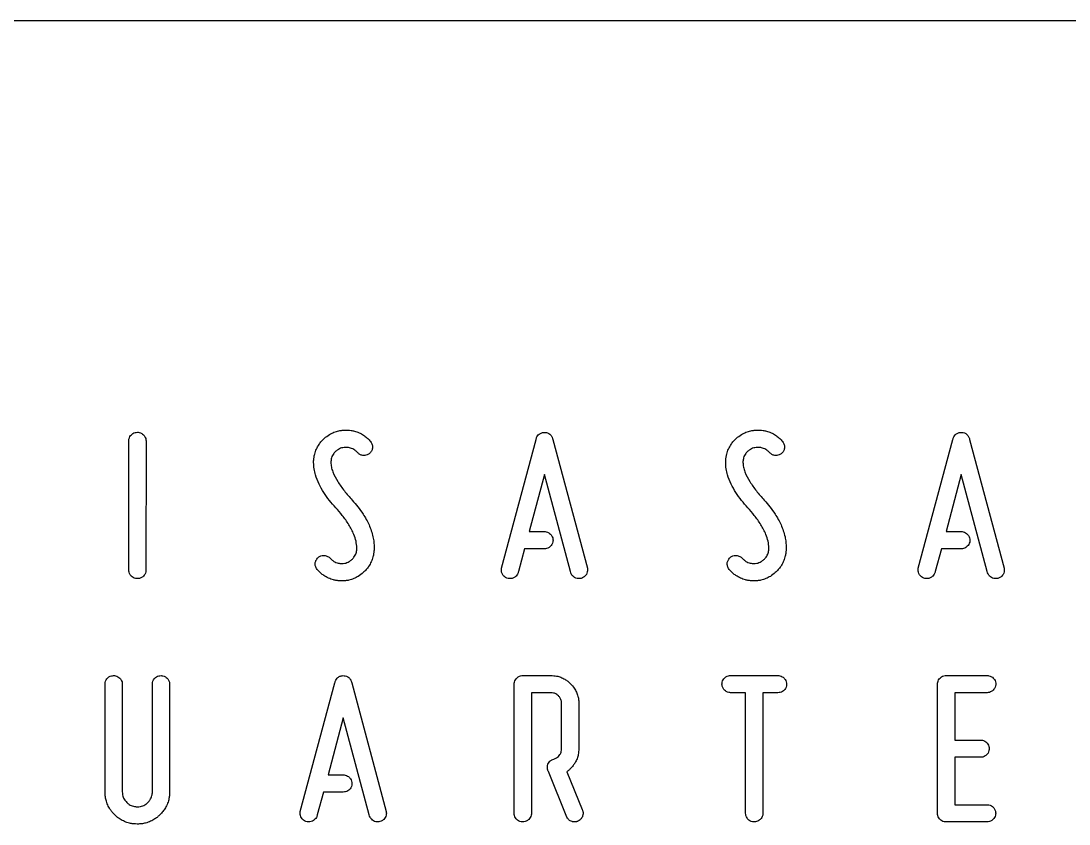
# Model space of a CAD drawing. Header units: millimetres. Extents: x 0 to 1221, y 0 to 920.
# Drawn here: x 305.3 to 610.7, y 686 to 920 of the extents above; entities that cross this region are included whole.
import ezdxf

# ---------------------------------------------------------------- set-up
doc = ezdxf.new("R2010")
doc.units = ezdxf.units.MM

msp = doc.modelspace()

# ---------------------------------------------------------------- linework, layer by layer
at = {"color": 7, "linetype": 'Continuous', "lineweight": 25}
for p, q in [((920, 920), (0, 920)), ((399.94, 800.78), (400.51, 800.78)), ((519.97, 800.78), (520.54, 800.78)), ((336.73, 760), (336.74, 797.64)), ((341.76, 797.64), (341.75, 760)), ((445.3, 760.54), (455.38, 798.02)), ((460.27, 798.02), (470.33, 760.53)), ((566.73, 760.54), (576.81, 798.02)), ((581.7, 798.02), (591.76, 760.53)), ((400.26, 795.73), (399.91, 795.73)), ((520.29, 795.73), (519.94, 795.73)), ((390.59, 791.31), (390.59, 791.84)), ((395.61, 791.59), (395.61, 791.34)), ((510.62, 791.31), (510.62, 791.84)), ((515.64, 791.59), (515.64, 791.34)), ((457.82, 787.79), (453.39, 771.2)), ((465.37, 759.53), (457.82, 787.79)), ((579.25, 787.79), (574.82, 771.2)), ((586.8, 759.53), (579.25, 787.79)), ((453.39, 771.2), (457.82, 771.2)), ((574.82, 771.2), (579.24, 771.2)), ((403.16, 766.05), (403.16, 766.43)), ((523.2, 766.05), (523.2, 766.43)), ((452.04, 766.18), (450.25, 759.53)), ((457.82, 766.18), (452.04, 766.18)), ((573.47, 766.18), (571.68, 759.53)), ((579.24, 766.18), (573.47, 766.18)), ((398.55, 761.88), (398.77, 761.88)), ((518.58, 761.88), (518.8, 761.88)), ((398.8, 756.83), (398.27, 756.83)), ((518.83, 756.83), (518.3, 756.83)), ((329.81, 695.39), (329.82, 726.72)), ((334.84, 726.72), (334.83, 695.39)), ((343.62, 695.38), (343.62, 726.72)), ((348.64, 726.72), (348.63, 695.38)), ((386.71, 689.65), (396.79, 727.13)), ((401.68, 727.13), (411.74, 689.64)), ((449.01, 689.11), (449.02, 726.75)), ((451.53, 729.26), (459.69, 729.26)), ((512.05, 729.26), (525.85, 729.26)), ((572.32, 689.11), (572.33, 726.75)), ((574.84, 729.26), (586.79, 729.26)), ((454.04, 724.24), (454.03, 689.11)), ((459.69, 724.24), (454.04, 724.24)), ((516.44, 724.24), (512.05, 724.24)), ((516.43, 689.11), (516.44, 724.24)), ((521.46, 724.24), (521.45, 689.11)), ((525.85, 724.24), (521.46, 724.24)), ((577.35, 724.24), (577.35, 710.44)), ((586.79, 724.24), (577.35, 724.24)), ((462.82, 707.93), (462.82, 721.1)), ((467.84, 721.1), (467.84, 707.93)), ((399.23, 716.9), (394.8, 700.31)), ((406.78, 688.64), (399.23, 716.9)), ((577.35, 710.44), (584.87, 710.44)), ((577.34, 705.42), (577.34, 691.62)), ((584.87, 705.42), (577.34, 705.42)), ((394.8, 700.31), (399.23, 700.31)), ((464.32, 688.01), (458.96, 701.28)), ((464.35, 701.22), (468.84, 690.17)), ((393.45, 695.29), (391.66, 688.64)), ((399.22, 695.29), (393.45, 695.29)), ((577.34, 691.62), (586.78, 691.62)), ((586.78, 686.6), (574.83, 686.6))]:
    msp.add_line(p, q, dxfattribs=at)
for points, knots in [([(337.48, 799.41), (337.61, 799.53), (337.94, 799.82), (338.55, 800.1), (339.04, 800.13), (339.25, 800.15)], [0, 0, 0, 0, 0.266236, 0.669736, 1, 1, 1, 1]), ([(339.25, 800.15), (339.43, 800.14), (339.86, 800.11), (340.5, 799.87), (340.86, 799.56), (341.02, 799.41)], [0, 0, 0, 0, 0.266277, 0.667604, 1, 1, 1, 1]), ([(393.73, 798.39), (394.2, 798.77), (395.05, 799.46), (396.49, 800.17), (397.76, 800.56), (398.93, 800.75), (399.6, 800.77), (399.94, 800.78)], [0, 0, 0, 0, 0.263859, 0.480405, 0.703288, 0.850802, 1, 1, 1, 1]), ([(400.51, 800.78), (400.83, 800.75), (401.49, 800.7), (402.61, 800.48), (403.85, 800.05), (405.08, 799.38), (406.14, 798.57), (406.71, 797.97), (407, 797.67)], [0, 0, 0, 0, 0.132294, 0.265878, 0.461745, 0.663318, 0.830218, 1, 1, 1, 1]), ([(456.04, 799.37), (456.17, 799.48), (456.52, 799.79), (457.15, 800.07), (457.63, 800.1), (457.83, 800.12)], [0, 0, 0, 0, 0.274923, 0.701365, 1, 1, 1, 1]), ([(457.83, 800.12), (458.01, 800.11), (458.46, 800.08), (459.11, 799.81), (459.48, 799.48), (459.64, 799.33)], [0, 0, 0, 0, 0.274774, 0.668489, 1, 1, 1, 1]), ([(513.76, 798.39), (514.23, 798.77), (515.08, 799.46), (516.52, 800.17), (517.8, 800.56), (518.96, 800.75), (519.64, 800.77), (519.97, 800.78)], [0, 0, 0, 0, 0.263859, 0.480405, 0.703288, 0.850802, 1, 1, 1, 1]), ([(520.54, 800.78), (520.86, 800.75), (521.52, 800.7), (522.64, 800.48), (523.88, 800.05), (525.11, 799.38), (526.17, 798.57), (526.74, 797.97), (527.03, 797.67)], [0, 0, 0, 0, 0.132294, 0.265878, 0.461745, 0.663318, 0.830218, 1, 1, 1, 1]), ([(577.46, 799.36), (577.6, 799.48), (577.95, 799.79), (578.57, 800.07), (579.05, 800.1), (579.25, 800.12)], [0, 0, 0, 0, 0.274923, 0.701364, 1, 1, 1, 1]), ([(579.25, 800.12), (579.44, 800.11), (579.89, 800.08), (580.54, 799.81), (580.9, 799.48), (581.07, 799.33)], [0, 0, 0, 0, 0.274774, 0.66849, 1, 1, 1, 1]), ([(336.74, 797.64), (336.75, 797.81), (336.78, 798.25), (337.02, 798.88), (337.34, 799.25), (337.48, 799.41)], [0, 0, 0, 0, 0.266277, 0.667603, 1, 1, 1, 1]), ([(341.02, 799.41), (341.14, 799.28), (341.44, 798.95), (341.71, 798.34), (341.75, 797.86), (341.76, 797.64)], [0, 0, 0, 0, 0.266235, 0.669736, 1, 1, 1, 1]), ([(390.59, 791.84), (390.62, 792.17), (390.68, 792.82), (390.92, 793.97), (391.37, 795.26), (392.07, 796.51), (392.87, 797.56), (393.44, 798.11), (393.73, 798.39)], [0, 0, 0, 0, 0.1319, 0.2649762, 0.4693943, 0.6797853, 0.8387216, 1, 1, 1, 1]), ([(407, 797.67), (407.12, 797.52), (407.44, 797.11), (407.71, 796.44), (407.74, 795.93), (407.75, 795.75)], [0, 0, 0, 0, 0.276899, 0.746846, 1, 1, 1, 1]), ([(455.38, 798.02), (455.41, 798.15), (455.47, 798.42), (455.67, 798.89), (455.9, 799.18), (456.04, 799.37)], [0, 0, 0, 0, 0.27224, 0.544415, 1, 1, 1, 1]), ([(459.64, 799.33), (459.72, 799.23), (459.88, 799.03), (460.13, 798.59), (460.21, 798.24), (460.27, 798.02)], [0, 0, 0, 0, 0.2647805, 0.5296869, 1, 1, 1, 1]), ([(510.62, 791.84), (510.65, 792.17), (510.71, 792.82), (510.95, 793.97), (511.4, 795.26), (512.1, 796.51), (512.9, 797.56), (513.48, 798.11), (513.76, 798.39)], [0, 0, 0, 0, 0.1319, 0.264976, 0.469394, 0.679785, 0.838722, 1, 1, 1, 1]), ([(527.03, 797.67), (527.15, 797.52), (527.47, 797.11), (527.74, 796.44), (527.77, 795.93), (527.78, 795.75)], [0, 0, 0, 0, 0.276899, 0.746846, 1, 1, 1, 1]), ([(576.81, 798.02), (576.84, 798.15), (576.9, 798.42), (577.1, 798.89), (577.32, 799.18), (577.46, 799.36)], [0, 0, 0, 0, 0.27224, 0.544415, 1, 1, 1, 1]), ([(581.07, 799.33), (581.15, 799.23), (581.31, 799.02), (581.55, 798.59), (581.64, 798.24), (581.7, 798.02)], [0, 0, 0, 0, 0.2647801, 0.5296859, 1, 1, 1, 1]), ([(397.06, 794.63), (396.84, 794.41), (396.46, 794.03), (396.06, 793.37), (395.73, 792.58), (395.66, 791.97), (395.61, 791.59)], [0, 0, 0, 0, 0.264868, 0.464464, 0.669882, 1, 1, 1, 1]), ([(399.91, 795.73), (399.63, 795.71), (399.12, 795.69), (398.41, 795.48), (397.72, 795.15), (397.3, 794.82), (397.06, 794.63)], [0, 0, 0, 0, 0.267998, 0.484327, 0.706862, 1, 1, 1, 1]), ([(403.3, 794.31), (403.08, 794.52), (402.68, 794.9), (402, 795.3), (401.21, 795.62), (400.61, 795.69), (400.26, 795.73)], [0, 0, 0, 0, 0.265909, 0.474226, 0.68865, 1, 1, 1, 1]), ([(405.24, 793.37), (405.04, 793.39), (404.56, 793.43), (403.87, 793.74), (403.48, 794.13), (403.3, 794.31)], [0, 0, 0, 0, 0.271913, 0.643807, 1, 1, 1, 1]), ([(406.94, 794.03), (406.81, 793.93), (406.48, 793.65), (405.89, 793.41), (405.43, 793.38), (405.24, 793.37)], [0, 0, 0, 0, 0.2642, 0.6953546, 1, 1, 1, 1]), ([(407.75, 795.75), (407.73, 795.58), (407.66, 795.11), (407.39, 794.5), (407.06, 794.16), (406.94, 794.03)], [0, 0, 0, 0, 0.275619, 0.718318, 1, 1, 1, 1]), ([(517.09, 794.63), (516.87, 794.41), (516.49, 794.03), (516.09, 793.37), (515.76, 792.58), (515.69, 791.97), (515.64, 791.59)], [0, 0, 0, 0, 0.264868, 0.464464, 0.669882, 1, 1, 1, 1]), ([(519.94, 795.73), (519.66, 795.71), (519.16, 795.69), (518.45, 795.48), (517.75, 795.15), (517.33, 794.82), (517.09, 794.63)], [0, 0, 0, 0, 0.267998, 0.484327, 0.706862, 1, 1, 1, 1]), ([(523.33, 794.31), (523.11, 794.52), (522.71, 794.9), (522.03, 795.3), (521.24, 795.62), (520.64, 795.69), (520.29, 795.73)], [0, 0, 0, 0, 0.2659087, 0.4742264, 0.6886503, 1, 1, 1, 1]), ([(525.27, 793.37), (525.07, 793.39), (524.6, 793.43), (523.9, 793.74), (523.52, 794.13), (523.33, 794.31)], [0, 0, 0, 0, 0.271913, 0.643807, 1, 1, 1, 1]), ([(526.97, 794.03), (526.84, 793.93), (526.51, 793.65), (525.92, 793.41), (525.46, 793.38), (525.27, 793.37)], [0, 0, 0, 0, 0.2642, 0.695355, 1, 1, 1, 1]), ([(527.78, 795.75), (527.76, 795.58), (527.7, 795.11), (527.42, 794.5), (527.09, 794.16), (526.97, 794.03)], [0, 0, 0, 0, 0.275619, 0.718318, 1, 1, 1, 1]), ([(397.02, 778.16), (396.4, 778.87), (395.16, 780.28), (393.52, 782.57), (392.1, 785.04), (391.18, 787.36), (390.68, 789.48), (390.62, 790.69), (390.59, 791.31)], [0, 0, 0, 0, 0.187988, 0.37711, 0.565307, 0.757074, 0.877359, 1, 1, 1, 1]), ([(395.61, 791.34), (395.64, 790.88), (395.71, 789.95), (396.33, 788.04), (397.58, 785.7), (399.54, 782.98), (401.04, 781.27), (401.82, 780.39)], [0, 0, 0, 0, 0.1067544, 0.2175182, 0.4676091, 0.7245074, 1, 1, 1, 1]), ([(517.05, 778.16), (516.43, 778.87), (515.2, 780.28), (513.55, 782.57), (512.13, 785.04), (511.21, 787.36), (510.71, 789.48), (510.65, 790.69), (510.62, 791.31)], [0, 0, 0, 0, 0.187988, 0.3771101, 0.5653074, 0.7570737, 0.8773585, 1, 1, 1, 1]), ([(515.64, 791.34), (515.68, 790.88), (515.74, 789.95), (516.37, 788.04), (517.62, 785.7), (519.57, 782.98), (521.07, 781.27), (521.85, 780.39)], [0, 0, 0, 0, 0.106754, 0.217518, 0.467609, 0.724507, 1, 1, 1, 1]), ([(401.82, 780.39), (402.39, 779.74), (403.52, 778.44), (405.22, 776.06), (406.84, 773.18), (407.78, 770.37), (408.16, 768.11), (408.2, 767.05), (408.21, 766.52)], [0, 0, 0, 0, 0.165473, 0.331938, 0.560911, 0.796957, 0.897918, 1, 1, 1, 1]), ([(521.85, 780.39), (522.42, 779.74), (523.55, 778.44), (525.25, 776.06), (526.87, 773.18), (527.81, 770.37), (528.2, 768.11), (528.23, 767.05), (528.25, 766.52)], [0, 0, 0, 0, 0.1654731, 0.3319382, 0.5609107, 0.7969572, 0.8979181, 1, 1, 1, 1]), ([(403.16, 766.43), (403.12, 767.09), (403.02, 768.44), (402.22, 770.75), (400.88, 773.27), (399.04, 775.84), (397.67, 777.41), (397.02, 778.16)], [0, 0, 0, 0, 0.146997, 0.300272, 0.537375, 0.779741, 1, 1, 1, 1]), ([(523.2, 766.43), (523.15, 767.09), (523.05, 768.44), (522.25, 770.75), (520.91, 773.27), (519.07, 775.84), (517.7, 777.41), (517.05, 778.16)], [0, 0, 0, 0, 0.146997, 0.300272, 0.537375, 0.779741, 1, 1, 1, 1]), ([(457.82, 771.2), (457.99, 771.19), (458.43, 771.16), (459.06, 770.92), (459.42, 770.6), (459.59, 770.46)], [0, 0, 0, 0, 0.266277, 0.667602, 1, 1, 1, 1]), ([(459.59, 770.46), (459.71, 770.33), (460, 770), (460.28, 769.39), (460.31, 768.9), (460.33, 768.69)], [0, 0, 0, 0, 0.266235, 0.669734, 1, 1, 1, 1]), ([(579.24, 771.2), (579.42, 771.19), (579.86, 771.16), (580.49, 770.92), (580.85, 770.6), (581.02, 770.46)], [0, 0, 0, 0, 0.266277, 0.667603, 1, 1, 1, 1]), ([(581.02, 770.46), (581.13, 770.33), (581.43, 770), (581.71, 769.39), (581.74, 768.9), (581.75, 768.69)], [0, 0, 0, 0, 0.266236, 0.669733, 1, 1, 1, 1]), ([(408.21, 766.52), (408.21, 766.46), (408.21, 766.33), (408.21, 766.08), (408.19, 765.89), (408.18, 765.77)], [0, 0, 0, 0, 0.250603, 0.501207, 1, 1, 1, 1]), ([(459.59, 766.92), (459.46, 766.8), (459.13, 766.51), (458.51, 766.23), (458.03, 766.19), (457.82, 766.18)], [0, 0, 0, 0, 0.266236, 0.669736, 1, 1, 1, 1]), ([(460.33, 768.69), (460.32, 768.51), (460.29, 768.08), (460.05, 767.44), (459.73, 767.08), (459.59, 766.92)], [0, 0, 0, 0, 0.266277, 0.667603, 1, 1, 1, 1]), ([(528.25, 766.52), (528.25, 766.46), (528.24, 766.33), (528.24, 766.08), (528.22, 765.89), (528.21, 765.77)], [0, 0, 0, 0, 0.250603, 0.501207, 1, 1, 1, 1]), ([(581.02, 766.92), (580.89, 766.8), (580.56, 766.5), (579.94, 766.23), (579.46, 766.19), (579.24, 766.18)], [0, 0, 0, 0, 0.266236, 0.669738, 1, 1, 1, 1]), ([(581.75, 768.69), (581.74, 768.51), (581.72, 768.07), (581.48, 767.44), (581.16, 767.08), (581.02, 766.92)], [0, 0, 0, 0, 0.266277, 0.667603, 1, 1, 1, 1]), ([(391.02, 761.88), (391.05, 762.06), (391.11, 762.52), (391.41, 763.14), (391.74, 763.5), (391.87, 763.64)], [0, 0, 0, 0, 0.263165, 0.709101, 1, 1, 1, 1]), ([(391.87, 763.64), (392.02, 763.75), (392.38, 764.04), (393.01, 764.24), (393.47, 764.26), (393.66, 764.27)], [0, 0, 0, 0, 0.285777, 0.705186, 1, 1, 1, 1]), ([(393.66, 764.27), (393.85, 764.24), (394.35, 764.16), (394.99, 763.83), (395.37, 763.49), (395.51, 763.36)], [0, 0, 0, 0, 0.276022, 0.724926, 1, 1, 1, 1]), ([(395.51, 763.36), (395.73, 763.14), (396.1, 762.75), (396.76, 762.34), (397.55, 762), (398.17, 761.93), (398.55, 761.88)], [0, 0, 0, 0, 0.2668691, 0.464084, 0.6670676, 1, 1, 1, 1]), ([(401.72, 763.04), (401.94, 763.26), (402.32, 763.63), (402.72, 764.28), (403.05, 765.05), (403.12, 765.67), (403.16, 766.05)], [0, 0, 0, 0, 0.2669704, 0.4619834, 0.6626655, 1, 1, 1, 1]), ([(408.18, 765.77), (408.15, 765.44), (408.09, 764.79), (407.85, 763.65), (407.4, 762.37), (406.71, 761.13), (405.9, 760.08), (405.33, 759.52), (405.04, 759.24)], [0, 0, 0, 0, 0.1317071, 0.2646081, 0.4685756, 0.6784887, 0.8380795, 1, 1, 1, 1]), ([(511.06, 761.88), (511.08, 762.06), (511.15, 762.52), (511.44, 763.14), (511.77, 763.5), (511.9, 763.64)], [0, 0, 0, 0, 0.263165, 0.709101, 1, 1, 1, 1]), ([(511.9, 763.64), (512.05, 763.75), (512.41, 764.04), (513.04, 764.24), (513.5, 764.26), (513.69, 764.27)], [0, 0, 0, 0, 0.285777, 0.705186, 1, 1, 1, 1]), ([(513.69, 764.27), (513.88, 764.24), (514.39, 764.16), (515.03, 763.83), (515.4, 763.49), (515.54, 763.36)], [0, 0, 0, 0, 0.276022, 0.724926, 1, 1, 1, 1]), ([(515.54, 763.36), (515.76, 763.14), (516.14, 762.75), (516.79, 762.34), (517.58, 762), (518.2, 761.93), (518.58, 761.88)], [0, 0, 0, 0, 0.2668693, 0.4640847, 0.6670687, 1, 1, 1, 1]), ([(521.75, 763.04), (521.97, 763.26), (522.35, 763.63), (522.75, 764.28), (523.08, 765.05), (523.15, 765.67), (523.2, 766.05)], [0, 0, 0, 0, 0.26697, 0.461983, 0.662666, 1, 1, 1, 1]), ([(528.21, 765.77), (528.18, 765.44), (528.13, 764.79), (527.88, 763.65), (527.44, 762.37), (526.74, 761.13), (525.94, 760.08), (525.36, 759.52), (525.08, 759.24)], [0, 0, 0, 0, 0.131707, 0.264608, 0.468576, 0.678489, 0.83808, 1, 1, 1, 1]), ([(391.78, 759.97), (391.66, 760.12), (391.34, 760.53), (391.06, 761.2), (391.03, 761.71), (391.02, 761.88)], [0, 0, 0, 0, 0.276899, 0.746844, 1, 1, 1, 1]), ([(398.77, 761.88), (399.06, 761.9), (399.58, 761.92), (400.31, 762.14), (401.03, 762.48), (401.47, 762.83), (401.72, 763.04)], [0, 0, 0, 0, 0.268549, 0.479864, 0.69725, 1, 1, 1, 1]), ([(445.27, 760), (445.27, 760.05), (445.27, 760.14), (445.28, 760.32), (445.29, 760.45), (445.3, 760.54)], [0, 0, 0, 0, 0.264132, 0.52827, 1, 1, 1, 1]), ([(470.33, 760.53), (470.34, 760.48), (470.35, 760.39), (470.36, 760.21), (470.36, 760.08), (470.36, 760)], [0, 0, 0, 0, 0.264148, 0.528288, 1, 1, 1, 1]), ([(511.81, 759.97), (511.69, 760.12), (511.37, 760.53), (511.09, 761.2), (511.07, 761.71), (511.06, 761.88)], [0, 0, 0, 0, 0.276899, 0.746844, 1, 1, 1, 1]), ([(518.8, 761.88), (519.09, 761.9), (519.61, 761.92), (520.34, 762.14), (521.06, 762.48), (521.5, 762.83), (521.75, 763.04)], [0, 0, 0, 0, 0.2685493, 0.4798637, 0.6972498, 1, 1, 1, 1]), ([(566.69, 760), (566.7, 760.05), (566.7, 760.14), (566.7, 760.32), (566.72, 760.45), (566.73, 760.54)], [0, 0, 0, 0, 0.264132, 0.52827, 1, 1, 1, 1]), ([(591.76, 760.53), (591.76, 760.48), (591.77, 760.39), (591.79, 760.21), (591.79, 760.08), (591.79, 760)], [0, 0, 0, 0, 0.264148, 0.528288, 1, 1, 1, 1]), ([(337.47, 758.23), (337.35, 758.36), (337.06, 758.68), (336.78, 759.3), (336.75, 759.78), (336.73, 760)], [0, 0, 0, 0, 0.266237, 0.669737, 1, 1, 1, 1]), ([(339.24, 757.49), (339.07, 757.5), (338.63, 757.52), (338, 757.77), (337.63, 758.08), (337.47, 758.23)], [0, 0, 0, 0, 0.266276, 0.667604, 1, 1, 1, 1]), ([(341.01, 758.23), (340.88, 758.11), (340.56, 757.82), (339.94, 757.54), (339.46, 757.5), (339.24, 757.49)], [0, 0, 0, 0, 0.266236, 0.669738, 1, 1, 1, 1]), ([(341.75, 760), (341.74, 759.82), (341.72, 759.39), (341.48, 758.75), (341.16, 758.39), (341.01, 758.23)], [0, 0, 0, 0, 0.266277, 0.667603, 1, 1, 1, 1]), ([(398.27, 756.83), (397.94, 756.86), (397.29, 756.92), (396.16, 757.16), (394.89, 757.6), (393.65, 758.3), (392.61, 759.1), (392.06, 759.68), (391.78, 759.97)], [0, 0, 0, 0, 0.1318256, 0.2648477, 0.4674527, 0.6759731, 0.8367605, 1, 1, 1, 1]), ([(405.04, 759.24), (404.58, 758.86), (403.73, 758.17), (402.3, 757.45), (401.02, 757.05), (399.84, 756.86), (399.15, 756.84), (398.8, 756.83)], [0, 0, 0, 0, 0.263706, 0.477893, 0.698342, 0.848275, 1, 1, 1, 1]), ([(446, 758.23), (445.89, 758.36), (445.59, 758.69), (445.31, 759.3), (445.28, 759.79), (445.27, 760)], [0, 0, 0, 0, 0.266236, 0.669738, 1, 1, 1, 1]), ([(447.78, 757.49), (447.6, 757.5), (447.16, 757.53), (446.53, 757.77), (446.17, 758.09), (446, 758.23)], [0, 0, 0, 0, 0.266277, 0.667604, 1, 1, 1, 1]), ([(449.56, 758.25), (449.43, 758.13), (449.1, 757.83), (448.48, 757.54), (447.99, 757.51), (447.78, 757.49)], [0, 0, 0, 0, 0.268991, 0.675473, 1, 1, 1, 1]), ([(450.25, 759.53), (450.22, 759.41), (450.15, 759.16), (449.94, 758.71), (449.71, 758.43), (449.56, 758.25)], [0, 0, 0, 0, 0.263798, 0.527705, 1, 1, 1, 1]), ([(466.09, 758.24), (466.01, 758.34), (465.83, 758.53), (465.56, 758.95), (465.45, 759.3), (465.37, 759.53)], [0, 0, 0, 0, 0.260923, 0.521904, 1, 1, 1, 1]), ([(467.85, 757.49), (467.67, 757.5), (467.24, 757.52), (466.61, 757.76), (466.26, 758.09), (466.09, 758.24)], [0, 0, 0, 0, 0.272775, 0.656944, 1, 1, 1, 1]), ([(469.62, 758.22), (469.49, 758.11), (469.17, 757.81), (468.55, 757.53), (468.07, 757.5), (467.85, 757.49)], [0, 0, 0, 0, 0.266235, 0.669737, 1, 1, 1, 1]), ([(470.36, 760), (470.35, 759.82), (470.33, 759.38), (470.09, 758.75), (469.77, 758.39), (469.62, 758.22)], [0, 0, 0, 0, 0.266277, 0.667604, 1, 1, 1, 1]), ([(518.3, 756.83), (517.98, 756.86), (517.32, 756.92), (516.19, 757.16), (514.92, 757.6), (513.69, 758.3), (512.64, 759.1), (512.09, 759.68), (511.81, 759.97)], [0, 0, 0, 0, 0.1318256, 0.2648477, 0.4674527, 0.6759731, 0.8367605, 1, 1, 1, 1]), ([(525.08, 759.24), (524.61, 758.86), (523.76, 758.17), (522.33, 757.45), (521.05, 757.05), (519.87, 756.86), (519.18, 756.84), (518.83, 756.83)], [0, 0, 0, 0, 0.263706, 0.477893, 0.698342, 0.848275, 1, 1, 1, 1]), ([(567.43, 758.23), (567.31, 758.36), (567.02, 758.69), (566.74, 759.3), (566.71, 759.79), (566.69, 760)], [0, 0, 0, 0, 0.266236, 0.669738, 1, 1, 1, 1]), ([(569.2, 757.49), (569.03, 757.5), (568.59, 757.53), (567.96, 757.77), (567.6, 758.09), (567.43, 758.23)], [0, 0, 0, 0, 0.266277, 0.667604, 1, 1, 1, 1]), ([(570.99, 758.24), (570.86, 758.13), (570.53, 757.83), (569.9, 757.54), (569.42, 757.51), (569.2, 757.49)], [0, 0, 0, 0, 0.268991, 0.675473, 1, 1, 1, 1]), ([(571.68, 759.53), (571.65, 759.41), (571.57, 759.16), (571.37, 758.71), (571.14, 758.43), (570.99, 758.24)], [0, 0, 0, 0, 0.263798, 0.527705, 1, 1, 1, 1]), ([(587.52, 758.24), (587.43, 758.34), (587.26, 758.53), (586.99, 758.95), (586.87, 759.3), (586.8, 759.53)], [0, 0, 0, 0, 0.260923, 0.521904, 1, 1, 1, 1]), ([(589.28, 757.49), (589.1, 757.5), (588.67, 757.52), (588.04, 757.76), (587.69, 758.09), (587.52, 758.24)], [0, 0, 0, 0, 0.272775, 0.656944, 1, 1, 1, 1]), ([(591.05, 758.22), (590.92, 758.11), (590.59, 757.81), (589.98, 757.53), (589.5, 757.5), (589.28, 757.49)], [0, 0, 0, 0, 0.266236, 0.669738, 1, 1, 1, 1]), ([(591.79, 760), (591.78, 759.82), (591.75, 759.38), (591.51, 758.75), (591.19, 758.39), (591.05, 758.22)], [0, 0, 0, 0, 0.266277, 0.667603, 1, 1, 1, 1]), ([(329.82, 726.72), (329.83, 726.9), (329.86, 727.33), (330.1, 727.97), (330.42, 728.33), (330.56, 728.49)], [0, 0, 0, 0, 0.266278, 0.667604, 1, 1, 1, 1]), ([(330.56, 728.49), (330.69, 728.61), (331.02, 728.9), (331.63, 729.18), (332.12, 729.22), (332.33, 729.23)], [0, 0, 0, 0, 0.266236, 0.669736, 1, 1, 1, 1]), ([(332.33, 729.23), (332.51, 729.22), (332.94, 729.2), (333.58, 728.96), (333.94, 728.64), (334.1, 728.49)], [0, 0, 0, 0, 0.266277, 0.667604, 1, 1, 1, 1]), ([(334.1, 728.49), (334.22, 728.36), (334.52, 728.04), (334.79, 727.42), (334.83, 726.94), (334.84, 726.72)], [0, 0, 0, 0, 0.266237, 0.66974, 1, 1, 1, 1]), ([(343.62, 726.72), (343.63, 726.89), (343.66, 727.33), (343.9, 727.96), (344.22, 728.33), (344.36, 728.49)], [0, 0, 0, 0, 0.266278, 0.667605, 1, 1, 1, 1]), ([(344.36, 728.49), (344.49, 728.61), (344.82, 728.9), (345.44, 729.18), (345.92, 729.21), (346.13, 729.23)], [0, 0, 0, 0, 0.266236, 0.669737, 1, 1, 1, 1]), ([(346.13, 729.23), (346.31, 729.22), (346.75, 729.19), (347.38, 728.95), (347.74, 728.63), (347.91, 728.49)], [0, 0, 0, 0, 0.266276, 0.667604, 1, 1, 1, 1]), ([(347.91, 728.49), (348.02, 728.36), (348.32, 728.03), (348.6, 727.42), (348.63, 726.93), (348.64, 726.72)], [0, 0, 0, 0, 0.266236, 0.669741, 1, 1, 1, 1]), ([(396.79, 727.13), (396.82, 727.26), (396.88, 727.53), (397.08, 728), (397.31, 728.29), (397.45, 728.48)], [0, 0, 0, 0, 0.2722401, 0.5444152, 1, 1, 1, 1]), ([(397.45, 728.48), (397.58, 728.6), (397.93, 728.9), (398.56, 729.18), (399.04, 729.22), (399.23, 729.23)], [0, 0, 0, 0, 0.274924, 0.701362, 1, 1, 1, 1]), ([(399.23, 729.23), (399.42, 729.22), (399.87, 729.19), (400.52, 728.92), (400.88, 728.59), (401.05, 728.44)], [0, 0, 0, 0, 0.274774, 0.66849, 1, 1, 1, 1]), ([(401.05, 728.44), (401.13, 728.34), (401.29, 728.14), (401.53, 727.7), (401.62, 727.35), (401.68, 727.13)], [0, 0, 0, 0, 0.264781, 0.529688, 1, 1, 1, 1]), ([(449.02, 726.75), (449.03, 726.93), (449.06, 727.37), (449.3, 728), (449.62, 728.36), (449.76, 728.53)], [0, 0, 0, 0, 0.266276, 0.667601, 1, 1, 1, 1]), ([(449.76, 728.53), (449.89, 728.64), (450.22, 728.94), (450.83, 729.22), (451.32, 729.25), (451.53, 729.26)], [0, 0, 0, 0, 0.266236, 0.669736, 1, 1, 1, 1]), ([(459.69, 729.26), (460.26, 729.23), (461.25, 729.18), (462.63, 728.77), (463.72, 728.24), (464.66, 727.59), (465.18, 727.1), (465.44, 726.86)], [0, 0, 0, 0, 0.266264, 0.464038, 0.667563, 0.832447, 1, 1, 1, 1]), ([(465.44, 726.86), (465.83, 726.44), (466.49, 725.7), (467.19, 724.43), (467.59, 723.28), (467.81, 722.16), (467.83, 721.46), (467.84, 721.1)], [0, 0, 0, 0, 0.266188, 0.465608, 0.670861, 0.834077, 1, 1, 1, 1]), ([(509.54, 726.75), (509.55, 726.93), (509.57, 727.37), (509.82, 728), (510.13, 728.36), (510.28, 728.53)], [0, 0, 0, 0, 0.266276, 0.667602, 1, 1, 1, 1]), ([(510.28, 724.98), (510.16, 725.11), (509.87, 725.44), (509.59, 726.05), (509.55, 726.54), (509.54, 726.75)], [0, 0, 0, 0, 0.266236, 0.669735, 1, 1, 1, 1]), ([(510.28, 728.53), (510.41, 728.64), (510.73, 728.94), (511.35, 729.22), (511.83, 729.25), (512.05, 729.26)], [0, 0, 0, 0, 0.266236, 0.669736, 1, 1, 1, 1]), ([(525.85, 729.26), (526.03, 729.25), (526.46, 729.22), (527.1, 728.98), (527.46, 728.66), (527.62, 728.52)], [0, 0, 0, 0, 0.266277, 0.667604, 1, 1, 1, 1]), ([(527.62, 728.52), (527.74, 728.39), (528.03, 728.06), (528.31, 727.45), (528.35, 726.96), (528.36, 726.75)], [0, 0, 0, 0, 0.266235, 0.669732, 1, 1, 1, 1]), ([(528.36, 726.75), (528.35, 726.57), (528.33, 726.14), (528.09, 725.5), (527.77, 725.14), (527.62, 724.98)], [0, 0, 0, 0, 0.266277, 0.667602, 1, 1, 1, 1]), ([(572.33, 726.75), (572.34, 726.93), (572.37, 727.36), (572.61, 728), (572.93, 728.36), (573.07, 728.52)], [0, 0, 0, 0, 0.266276, 0.667601, 1, 1, 1, 1]), ([(573.07, 728.52), (573.2, 728.64), (573.53, 728.93), (574.14, 729.21), (574.63, 729.25), (574.84, 729.26)], [0, 0, 0, 0, 0.266236, 0.669736, 1, 1, 1, 1]), ([(586.79, 729.26), (586.97, 729.25), (587.4, 729.22), (588.04, 728.98), (588.4, 728.66), (588.56, 728.52)], [0, 0, 0, 0, 0.266277, 0.667604, 1, 1, 1, 1]), ([(588.56, 728.52), (588.68, 728.39), (588.98, 728.06), (589.25, 727.45), (589.29, 726.96), (589.3, 726.75)], [0, 0, 0, 0, 0.266235, 0.669732, 1, 1, 1, 1]), ([(589.3, 726.75), (589.29, 726.57), (589.26, 726.13), (589.01, 725.51), (588.7, 725.15), (588.56, 724.99)], [0, 0, 0, 0, 0.271529, 0.673325, 1, 1, 1, 1]), ([(461.9, 723.33), (461.73, 723.47), (461.32, 723.84), (460.55, 724.18), (459.95, 724.22), (459.69, 724.24)], [0, 0, 0, 0, 0.266144, 0.674948, 1, 1, 1, 1]), ([(512.05, 724.24), (511.87, 724.25), (511.44, 724.28), (510.8, 724.52), (510.44, 724.84), (510.28, 724.98)], [0, 0, 0, 0, 0.266278, 0.6676, 1, 1, 1, 1]), ([(527.62, 724.98), (527.49, 724.86), (527.17, 724.57), (526.55, 724.29), (526.07, 724.25), (525.85, 724.24)], [0, 0, 0, 0, 0.266237, 0.669736, 1, 1, 1, 1]), ([(588.56, 724.99), (588.43, 724.87), (588.11, 724.58), (587.49, 724.29), (587.01, 724.25), (586.79, 724.24)], [0, 0, 0, 0, 0.268049, 0.666958, 1, 1, 1, 1]), ([(462.82, 721.1), (462.81, 721.32), (462.78, 721.87), (462.48, 722.67), (462.08, 723.12), (461.9, 723.33)], [0, 0, 0, 0, 0.267638, 0.667331, 1, 1, 1, 1]), ([(584.87, 710.44), (585.05, 710.43), (585.49, 710.4), (586.12, 710.16), (586.48, 709.84), (586.65, 709.7)], [0, 0, 0, 0, 0.266278, 0.667601, 1, 1, 1, 1]), ([(586.65, 709.7), (586.76, 709.57), (587.06, 709.24), (587.34, 708.63), (587.37, 708.15), (587.38, 707.93)], [0, 0, 0, 0, 0.266236, 0.669735, 1, 1, 1, 1]), ([(460.56, 704.89), (460.7, 704.94), (460.97, 705.03), (461.43, 705.29), (461.73, 705.55), (461.91, 705.7)], [0, 0, 0, 0, 0.273023, 0.545947, 1, 1, 1, 1]), ([(461.91, 705.7), (462.06, 705.87), (462.42, 706.28), (462.76, 707.05), (462.8, 707.66), (462.82, 707.93)], [0, 0, 0, 0, 0.2685689, 0.6673587, 1, 1, 1, 1]), ([(467.84, 707.93), (467.81, 707.36), (467.76, 706.37), (467.35, 705), (466.83, 703.91), (466.18, 702.97), (465.7, 702.45), (465.45, 702.19)], [0, 0, 0, 0, 0.265363, 0.463654, 0.667721, 0.83251, 1, 1, 1, 1]), ([(586.65, 706.16), (586.52, 706.04), (586.19, 705.75), (585.57, 705.47), (585.09, 705.43), (584.87, 705.42)], [0, 0, 0, 0, 0.266236, 0.669738, 1, 1, 1, 1]), ([(587.38, 707.93), (587.37, 707.75), (587.35, 707.32), (587.11, 706.68), (586.79, 706.32), (586.65, 706.16)], [0, 0, 0, 0, 0.266278, 0.667605, 1, 1, 1, 1]), ([(458.68, 702.47), (458.69, 702.65), (458.71, 703.09), (458.96, 703.73), (459.28, 704.09), (459.43, 704.26)], [0, 0, 0, 0, 0.269161, 0.667354, 1, 1, 1, 1]), ([(458.96, 701.28), (458.91, 701.38), (458.82, 701.58), (458.7, 701.98), (458.69, 702.28), (458.68, 702.47)], [0, 0, 0, 0, 0.267175, 0.534323, 1, 1, 1, 1]), ([(459.43, 704.26), (459.52, 704.34), (459.69, 704.5), (460.06, 704.74), (460.37, 704.83), (460.56, 704.89)], [0, 0, 0, 0, 0.271837, 0.543899, 1, 1, 1, 1]), ([(399.23, 700.31), (399.4, 700.3), (399.84, 700.27), (400.47, 700.03), (400.83, 699.72), (401, 699.57)], [0, 0, 0, 0, 0.266277, 0.667604, 1, 1, 1, 1]), ([(401, 699.57), (401.11, 699.44), (401.41, 699.11), (401.69, 698.5), (401.72, 698.02), (401.73, 697.8)], [0, 0, 0, 0, 0.266237, 0.66974, 1, 1, 1, 1]), ([(465.45, 702.19), (465.33, 702.06), (465.1, 701.83), (464.74, 701.49), (464.48, 701.31), (464.35, 701.22)], [0, 0, 0, 0, 0.354819, 0.676061, 1, 1, 1, 1]), ([(401.73, 697.8), (401.72, 697.62), (401.7, 697.19), (401.46, 696.55), (401.14, 696.19), (401, 696.03)], [0, 0, 0, 0, 0.266277, 0.667601, 1, 1, 1, 1]), ([(332.57, 688.74), (332.35, 688.97), (331.9, 689.45), (331.21, 690.37), (330.56, 691.53), (330.1, 692.86), (329.85, 694.16), (329.83, 694.97), (329.81, 695.39)], [0, 0, 0, 0, 0.13211, 0.265457, 0.464301, 0.668951, 0.833117, 1, 1, 1, 1]), ([(334.83, 695.39), (334.85, 695.08), (334.87, 694.55), (335.09, 693.8), (335.45, 693.03), (335.86, 692.57), (336.12, 692.28)], [0, 0, 0, 0, 0.264963, 0.463772, 0.668381, 1, 1, 1, 1]), ([(342.33, 692.28), (342.53, 692.5), (342.89, 692.9), (343.26, 693.58), (343.55, 694.38), (343.59, 695), (343.62, 695.38)], [0, 0, 0, 0, 0.2649653, 0.4637276, 0.6682877, 1, 1, 1, 1]), ([(348.63, 695.38), (348.63, 695.06), (348.61, 694.4), (348.44, 693.27), (348.08, 691.99), (347.46, 690.73), (346.72, 689.63), (346.15, 689.03), (345.87, 688.73)], [0, 0, 0, 0, 0.132112, 0.265485, 0.46378, 0.667852, 0.832574, 1, 1, 1, 1]), ([(401, 696.03), (400.87, 695.91), (400.54, 695.62), (399.92, 695.34), (399.44, 695.3), (399.22, 695.29)], [0, 0, 0, 0, 0.266237, 0.669736, 1, 1, 1, 1]), ([(336.12, 692.28), (336.34, 692.07), (336.74, 691.72), (337.42, 691.35), (338.22, 691.06), (338.84, 691.02), (339.22, 690.99)], [0, 0, 0, 0, 0.2649642, 0.4637271, 0.668288, 1, 1, 1, 1]), ([(339.22, 690.99), (339.53, 691.01), (340.06, 691.03), (340.8, 691.25), (341.58, 691.61), (342.04, 692.02), (342.33, 692.28)], [0, 0, 0, 0, 0.264962, 0.46377, 0.668378, 1, 1, 1, 1]), ([(468.84, 690.17), (468.88, 690.08), (468.95, 689.9), (469.06, 689.55), (469.08, 689.28), (469.09, 689.11)], [0, 0, 0, 0, 0.26742, 0.534932, 1, 1, 1, 1]), ([(586.78, 691.62), (586.96, 691.61), (587.39, 691.58), (588.03, 691.34), (588.39, 691.02), (588.55, 690.88)], [0, 0, 0, 0, 0.266277, 0.667604, 1, 1, 1, 1]), ([(588.55, 690.88), (588.67, 690.75), (588.96, 690.42), (589.24, 689.81), (589.28, 689.32), (589.29, 689.11)], [0, 0, 0, 0, 0.266237, 0.66974, 1, 1, 1, 1]), ([(339.22, 685.97), (338.9, 685.98), (338.24, 686), (337.11, 686.17), (335.83, 686.53), (334.57, 687.15), (333.47, 687.89), (332.87, 688.45), (332.57, 688.74)], [0, 0, 0, 0, 0.132112, 0.265486, 0.46378, 0.667853, 0.832574, 1, 1, 1, 1]), ([(345.87, 688.73), (345.64, 688.51), (345.16, 688.06), (344.24, 687.37), (343.08, 686.72), (341.75, 686.26), (340.45, 686.01), (339.63, 685.99), (339.22, 685.97)], [0, 0, 0, 0, 0.13211, 0.265457, 0.464301, 0.668952, 0.833117, 1, 1, 1, 1]), ([(386.68, 689.11), (386.68, 689.16), (386.68, 689.26), (386.68, 689.43), (386.7, 689.56), (386.71, 689.65)], [0, 0, 0, 0, 0.264137, 0.528279, 1, 1, 1, 1]), ([(387.41, 687.34), (387.3, 687.47), (387, 687.8), (386.72, 688.42), (386.69, 688.9), (386.68, 689.11)], [0, 0, 0, 0, 0.266236, 0.669735, 1, 1, 1, 1]), ([(389.18, 686.6), (389.01, 686.61), (388.57, 686.64), (387.94, 686.88), (387.58, 687.2), (387.41, 687.34)], [0, 0, 0, 0, 0.266278, 0.6676, 1, 1, 1, 1]), ([(390.97, 687.36), (390.84, 687.24), (390.51, 686.94), (389.88, 686.65), (389.4, 686.62), (389.18, 686.6)], [0, 0, 0, 0, 0.268992, 0.675472, 1, 1, 1, 1]), ([(391.66, 688.64), (391.63, 688.52), (391.56, 688.27), (391.35, 687.82), (391.12, 687.54), (390.97, 687.36)], [0, 0, 0, 0, 0.263798, 0.527706, 1, 1, 1, 1]), ([(407.5, 687.35), (407.41, 687.45), (407.24, 687.64), (406.97, 688.06), (406.85, 688.41), (406.78, 688.64)], [0, 0, 0, 0, 0.260923, 0.521905, 1, 1, 1, 1]), ([(409.26, 686.6), (409.08, 686.61), (408.65, 686.63), (408.02, 686.87), (407.67, 687.2), (407.5, 687.35)], [0, 0, 0, 0, 0.272775, 0.656942, 1, 1, 1, 1]), ([(411.03, 687.34), (410.9, 687.22), (410.57, 686.92), (409.96, 686.65), (409.48, 686.61), (409.26, 686.6)], [0, 0, 0, 0, 0.266237, 0.669736, 1, 1, 1, 1]), ([(411.77, 689.11), (411.76, 688.93), (411.74, 688.49), (411.49, 687.86), (411.18, 687.5), (411.03, 687.34)], [0, 0, 0, 0, 0.266277, 0.667601, 1, 1, 1, 1]), ([(411.74, 689.64), (411.74, 689.59), (411.75, 689.5), (411.77, 689.32), (411.77, 689.19), (411.77, 689.11)], [0, 0, 0, 0, 0.264152, 0.528297, 1, 1, 1, 1]), ([(449.75, 687.34), (449.63, 687.47), (449.34, 687.8), (449.06, 688.41), (449.03, 688.9), (449.01, 689.11)], [0, 0, 0, 0, 0.266236, 0.669734, 1, 1, 1, 1]), ([(451.52, 686.6), (451.35, 686.61), (450.91, 686.64), (450.28, 686.88), (449.91, 687.2), (449.75, 687.34)], [0, 0, 0, 0, 0.266278, 0.6676, 1, 1, 1, 1]), ([(453.29, 687.34), (453.16, 687.22), (452.84, 686.93), (452.22, 686.65), (451.74, 686.62), (451.52, 686.6)], [0, 0, 0, 0, 0.266237, 0.669734, 1, 1, 1, 1]), ([(454.03, 689.11), (454.02, 688.94), (454, 688.5), (453.76, 687.87), (453.44, 687.5), (453.29, 687.34)], [0, 0, 0, 0, 0.266277, 0.667601, 1, 1, 1, 1]), ([(465.86, 686.69), (465.69, 686.76), (465.25, 686.93), (464.7, 687.38), (464.44, 687.82), (464.32, 688.01)], [0, 0, 0, 0, 0.265205, 0.67479, 1, 1, 1, 1]), ([(468.96, 688.36), (468.9, 688.19), (468.73, 687.77), (468.3, 687.24), (467.88, 686.99), (467.71, 686.88)], [0, 0, 0, 0, 0.269091, 0.690645, 1, 1, 1, 1]), ([(469.09, 689.11), (469.09, 689.04), (469.08, 688.91), (469.05, 688.66), (469, 688.47), (468.96, 688.36)], [0, 0, 0, 0, 0.259216, 0.518424, 1, 1, 1, 1]), ([(517.17, 687.34), (517.05, 687.47), (516.76, 687.8), (516.48, 688.41), (516.45, 688.89), (516.43, 689.11)], [0, 0, 0, 0, 0.266236, 0.669734, 1, 1, 1, 1]), ([(518.94, 686.6), (518.76, 686.61), (518.33, 686.63), (517.69, 686.88), (517.33, 687.19), (517.17, 687.34)], [0, 0, 0, 0, 0.266278, 0.6676, 1, 1, 1, 1]), ([(520.71, 687.34), (520.58, 687.22), (520.25, 686.93), (519.64, 686.65), (519.16, 686.62), (518.94, 686.6)], [0, 0, 0, 0, 0.266237, 0.669736, 1, 1, 1, 1]), ([(521.45, 689.11), (521.44, 688.94), (521.42, 688.5), (521.17, 687.87), (520.86, 687.5), (520.71, 687.34)], [0, 0, 0, 0, 0.266277, 0.667601, 1, 1, 1, 1]), ([(573.06, 687.34), (572.94, 687.47), (572.65, 687.8), (572.37, 688.41), (572.34, 688.9), (572.32, 689.11)], [0, 0, 0, 0, 0.266236, 0.669734, 1, 1, 1, 1]), ([(574.83, 686.6), (574.66, 686.61), (574.22, 686.64), (573.59, 686.88), (573.22, 687.2), (573.06, 687.34)], [0, 0, 0, 0, 0.266278, 0.6676, 1, 1, 1, 1]), ([(588.55, 687.35), (588.42, 687.23), (588.1, 686.93), (587.48, 686.65), (587, 686.61), (586.78, 686.6)], [0, 0, 0, 0, 0.268048, 0.66696, 1, 1, 1, 1]), ([(589.29, 689.11), (589.28, 688.93), (589.25, 688.49), (589, 687.87), (588.69, 687.51), (588.55, 687.35)], [0, 0, 0, 0, 0.27153, 0.673328, 1, 1, 1, 1]), ([(466.58, 686.6), (466.51, 686.6), (466.38, 686.6), (466.14, 686.63), (465.97, 686.67), (465.86, 686.69)], [0, 0, 0, 0, 0.2662434, 0.5324572, 1, 1, 1, 1]), ([(467.71, 686.88), (467.62, 686.84), (467.43, 686.75), (467.06, 686.63), (466.77, 686.61), (466.58, 686.6)], [0, 0, 0, 0, 0.2574081, 0.5148772, 1, 1, 1, 1])]:
    msp.add_open_spline(points, degree=3, knots=knots, dxfattribs=at)

doc.saveas('drawing.dxf')
